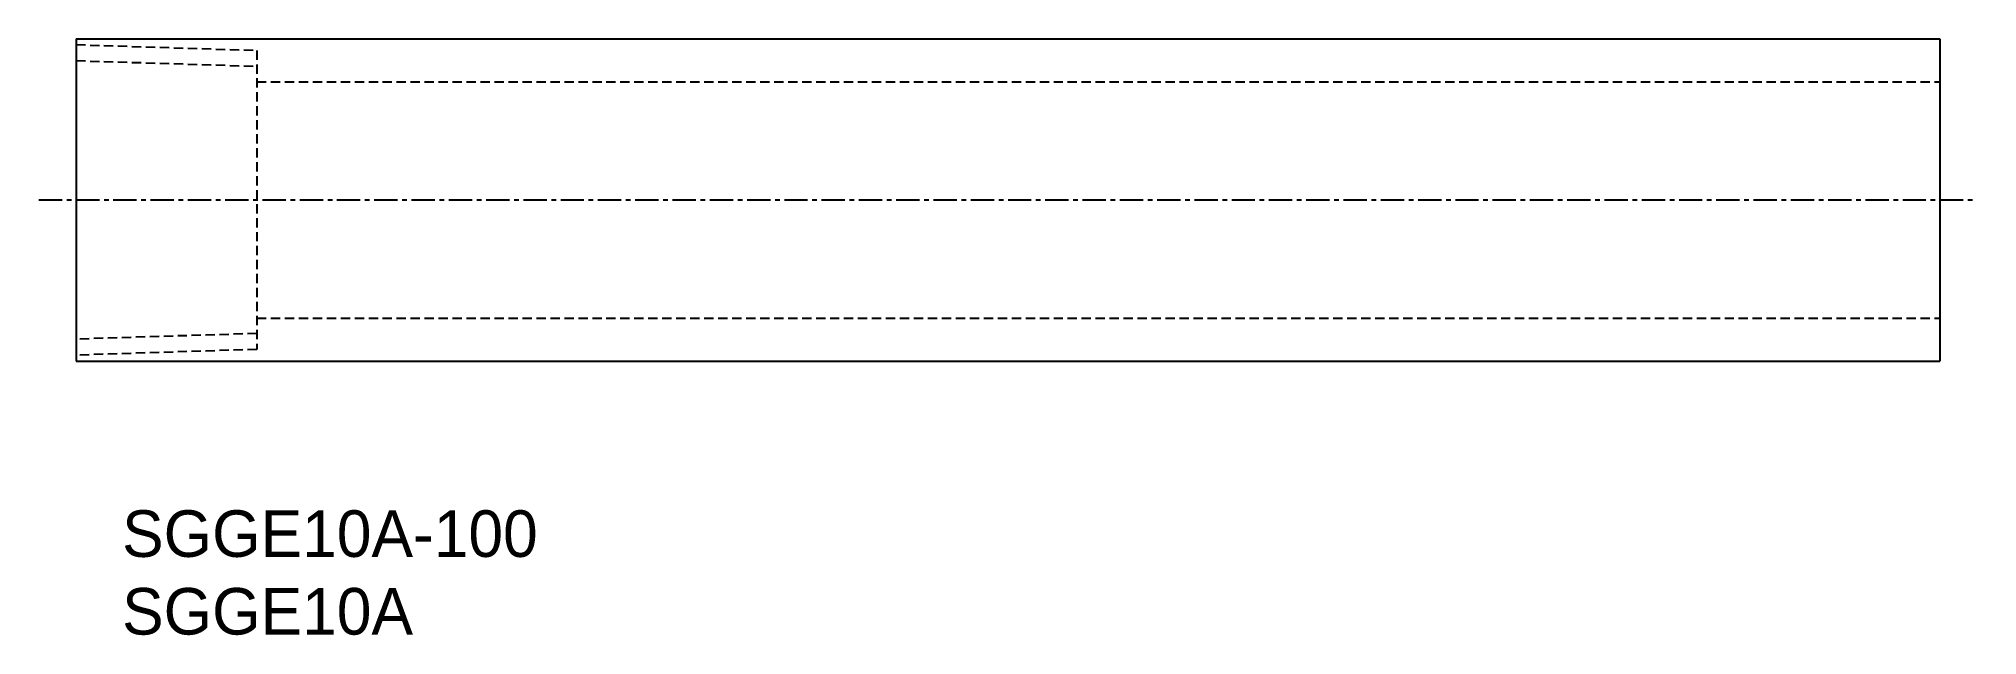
# Model space of a CAD drawing. Extents: x 48 to 152, y 186 to 218.
import ezdxf

# ---------------------------------------------------------------- set-up
doc = ezdxf.new("R2010")
doc.units = 0
doc.linetypes.add('CENTER', pattern=[2, 1.25, -0.25, 0.25, -0.25])
doc.linetypes.add('DASHED', pattern=[0.75, 0.5, -0.25])
doc.layers.get('0').update_dxf_attribs({"linetype": 'CONTINUOUS'})
doc.layers.add('CENTER', color=1, linetype='CENTER')

msp = doc.modelspace()

# ---------------------------------------------------------------- linework, layer by layer
for p, q in [((50.16, 217.68), (150.16, 217.68)), ((50.16, 217.68), (50.16, 200.38)), ((150.16, 217.68), (150.16, 200.38)), ((50.16, 200.38), (150.16, 200.38))]:
    msp.add_line(p, q)
at = {"color": 3, "linetype": 'DASHED'}
for p, q in [((50.16, 217.37), (59.86, 217.06)), ((50.16, 216.51), (59.86, 216.21)), ((59.86, 217.06), (59.86, 201.01)), ((59.86, 215.38), (150.16, 215.38)), ((59.86, 201.86), (50.16, 201.56)), ((59.86, 202.68), (150.16, 202.68)), ((59.86, 201.01), (50.16, 200.7))]:
    msp.add_line(p, q, dxfattribs=at)
at = {"layer": 'CENTER', "color": 1, "linetype": 'CENTER'}
msp.add_line((48.16, 209.03), (152.16, 209.03), dxfattribs=at)

# ---------------------------------------------------------------- texts
at = {"color": 7}
for s, p in [('SGGE10A-100', (52.63, 189.87)), ('SGGE10A', (52.63, 185.7))]:
    msp.add_text(s, height=2.5, dxfattribs=at).set_placement(p)

doc.saveas('drawing.dxf')
